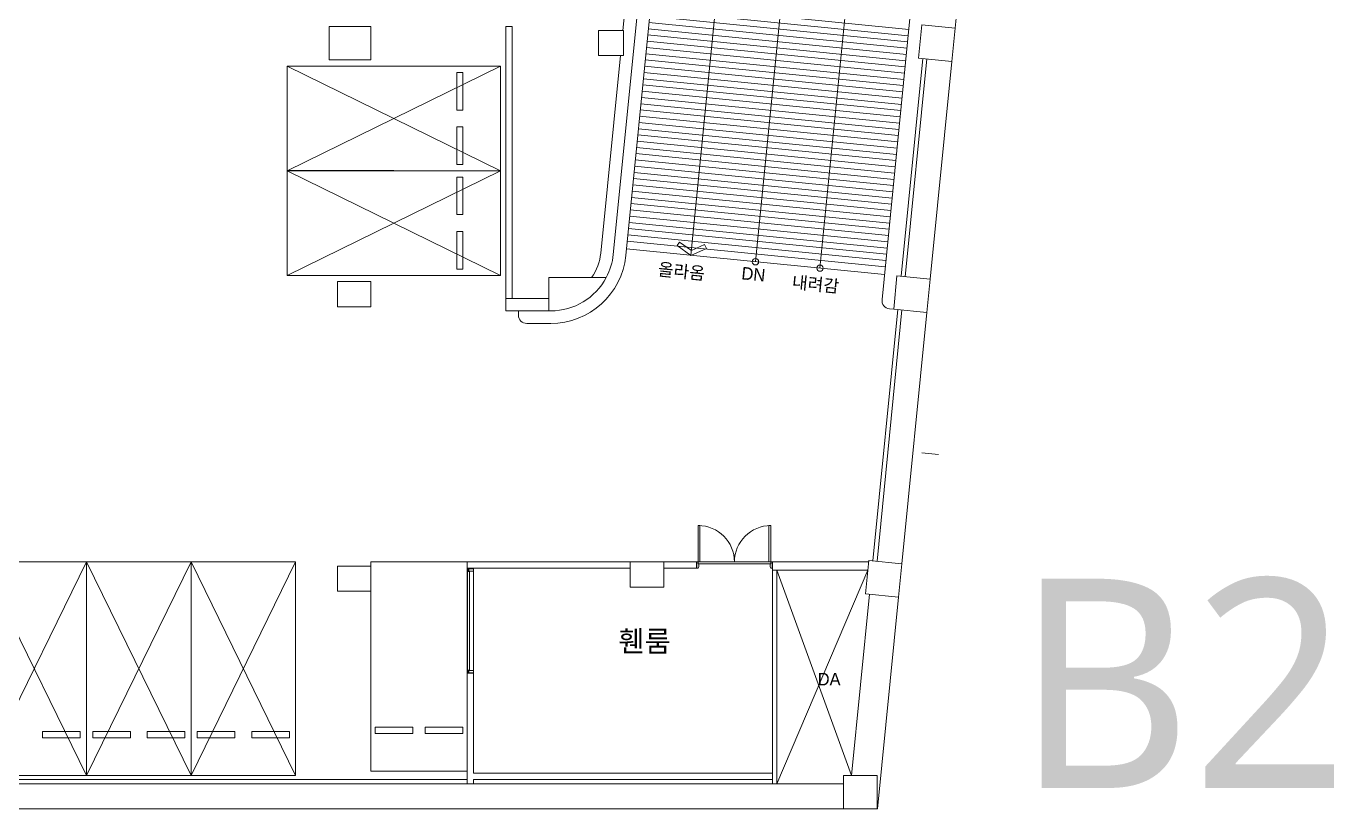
# Model space of a CAD drawing. Header units: millimetres. Extents: x 43806 to 399860, y -65551 to 59129.
# Drawn here: x 184112 to 215372, y 2679 to 21384 of the extents above; entities that cross this region are included whole.
import ezdxf
from ezdxf.enums import TextEntityAlignment as Align

# ---------------------------------------------------------------- set-up
doc = ezdxf.new("R2010")
doc.units = ezdxf.units.MM
doc.header["$LTSCALE"] = 400
doc.header["$MEASUREMENT"] = 0
doc.layers.add('A', color=8, linetype='CONTINUOUS', lineweight=0)
doc.layers.add('만공차등 배관', color=4, linetype='CONTINUOUS')
doc.styles.add('CS', font='', dxfattribs={"height": 300})
doc.styles.add('맑은고딕', font='')
doc.styles.get('CS').set_extended_font_data('HYwulM')
doc.styles.get('맑은고딕').set_extended_font_data('Malgun Gothic')

msp = doc.modelspace()

# ---------------------------------------------------------------- linework, layer by layer
at = {"layer": 'A', "ltscale": 2}
for p, q in [((200401, 38594), (198146, 15930)), ((200700, 38574), (198445, 15901)), ((206887, 38131), (204571, 14849)), ((199312, 30679), (198377, 21279)), ((206322, 21337), (207237, 30541)), ((199044, 21919), (205213, 21306)), ((199014, 21621), (205184, 21007)), ((199029, 21770), (205198, 21156)), ((191354, 21379), (192354, 21379)), ((191354, 20579), (191354, 21379)), ((192354, 21379), (192354, 20579)), ((195579, 21379), (195579, 14879)), ((195729, 21379), (195579, 21379)), ((195729, 21379), (195729, 14879)), ((197794, 21279), (198394, 21279)), ((197794, 20679), (197794, 21279)), ((198394, 21279), (198394, 20679)), ((198984, 21322), (205154, 20709)), ((198999, 21472), (205169, 20858)), ((198955, 21024), (205124, 20410)), ((198969, 21173), (205139, 20559)), ((198394, 20679), (197794, 20679)), ((198317, 20679), (197848, 15960)), ((198925, 20725), (205094, 20112)), ((198940, 20875), (205109, 20261)), ((192354, 20579), (191354, 20579)), ((198895, 20427), (205065, 19813)), ((198910, 20576), (205080, 19962)), ((205028, 15407), (205546, 20611)), ((205128, 15397), (205646, 20601)), ((205725, 15337), (206243, 20541)), ((198866, 20128), (205035, 19515)), ((198880, 20278), (205050, 19664)), ((198836, 19830), (205005, 19216)), ((198851, 19979), (205020, 19365)), ((198791, 19382), (204961, 18768)), ((198806, 19531), (204976, 18918)), ((198821, 19680), (204991, 19067)), ((198762, 19083), (204931, 18470)), ((198776, 19233), (204946, 18619)), ((198732, 18785), (204901, 18171)), ((198747, 18934), (204916, 18320)), ((198702, 18486), (204872, 17873)), ((198717, 18636), (204887, 18022)), ((198673, 18188), (204842, 17574)), ((198687, 18337), (204857, 17723)), ((198643, 17889), (204812, 17276)), ((198658, 18039), (204827, 17425)), ((198613, 17591), (204783, 16977)), ((198628, 17740), (204798, 17126)), ((198583, 17292), (204753, 16679)), ((198598, 17442), (204768, 16828)), ((198554, 16994), (204723, 16380)), ((198569, 17143), (204738, 16529)), ((198524, 16695), (204694, 16082)), ((198539, 16844), (204708, 16231)), ((198494, 16397), (204664, 15783)), ((198509, 16546), (204679, 15932)), ((198461, 16060), (204630, 15446)), ((198479, 16247), (204649, 15634)), ((197981, 15379), (196609, 15379)), ((196609, 15379), (196609, 14579)), ((191554, 15279), (192354, 15279)), ((191554, 14679), (191554, 15279)), ((192354, 15279), (192354, 14679)), ((196609, 14879), (195579, 14879)), ((195579, 14579), (195579, 14879)), ((192354, 14679), (191554, 14679)), ((196609, 14579), (195579, 14579)), ((195879, 14579), (195879, 14479)), ((196609, 14579), (196654, 14579)), ((204352, 8607), (204949, 14611)), ((204452, 8597), (205049, 14601)), ((204850, 14621), (204750, 14630)), ((205049, 8537), (205646, 14541)), ((196654, 14279), (196079, 14279)), ((205924, 11147), (205526, 11186)), ((191554, 8479), (192354, 8479)), ((191554, 7879), (191554, 8479)), ((192354, 8479), (192354, 7879)), ((194654, 8579), (194654, 8419)), ((194654, 8579), (198554, 8579)), ((199354, 8579), (198554, 8579)), ((198554, 8579), (198554, 7979)), ((199354, 8579), (200134, 8579)), ((199354, 7979), (199354, 8579)), ((200134, 8429), (200134, 8579)), ((201954, 8579), (204249, 8579)), ((201954, 8579), (201954, 8379)), ((194654, 8429), (198554, 8429)), ((199354, 8429), (200134, 8429)), ((201954, 8379), (204229, 8379)), ((201954, 8379), (201954, 3279)), ((202054, 8379), (202054, 3279)), ((192354, 7879), (191554, 7879)), ((198554, 7979), (199354, 7979)), ((203842, 3479), (204273, 7811)), ((204466, 2679), (204969, 7741)), ((194654, 5919), (194654, 3279)), ((194804, 5919), (194804, 3529)), ((194804, 3529), (201954, 3529)), ((203654, 3479), (204454, 3479)), ((203654, 2679), (203654, 3479)), ((204454, 3479), (204454, 2679)), ((139920, 3279), (203654, 3279)), ((158754, 3379), (194654, 3379)), ((194804, 3379), (201954, 3379)), ((194804, 3379), (194804, 3279)), ((139421, 2679), (203654, 2679)), ((204454, 2679), (203654, 2679)), ((204454, 2679), (204466, 2679))]:
    msp.add_line(p, q, dxfattribs=at)
at = {"layer": 'A'}
for p, q in [((204398, 28773), (203088, 15600)), ((201269, 28632), (200003, 15907)), ((190354, 17929), (195454, 20429)), ((190354, 20429), (195454, 17929)), ((190354, 17929), (190354, 20429)), ((190354, 20429), (195454, 20429)), ((195454, 20429), (195454, 17929)), ((194404, 20279), (194404, 19379)), ((194554, 20279), (194404, 20279)), ((194554, 19379), (194554, 20279)), ((194404, 19379), (194554, 19379)), ((194404, 18079), (194404, 18979)), ((194404, 18979), (194554, 18979)), ((194554, 18979), (194554, 18079)), ((195454, 17929), (190354, 17929)), ((190354, 15429), (195454, 17929)), ((190354, 17929), (195454, 15429)), ((190354, 15429), (190354, 17929)), ((190354, 17929), (195454, 17929)), ((194554, 18079), (194404, 18079)), ((195454, 17929), (195454, 15429)), ((194404, 17779), (194404, 16879)), ((194554, 17779), (194404, 17779)), ((194554, 16879), (194554, 17779)), ((194404, 16879), (194554, 16879)), ((194404, 15579), (194404, 16479)), ((194404, 16479), (194554, 16479)), ((194554, 16479), (194554, 15579)), ((199674, 16141), (199732, 16222)), ((200003, 15907), (199674, 16141)), ((199732, 16222), (200015, 16021)), ((200372, 16071), (200003, 15907)), ((200015, 16021), (200331, 16163)), ((200331, 16163), (200372, 16071)), ((195454, 15429), (190354, 15429)), ((194554, 15579), (194404, 15579)), ((200219, 9449), (200174, 9449)), ((200174, 9449), (200174, 8579)), ((200219, 8579), (200219, 9449)), ((201869, 8579), (201869, 9449)), ((201869, 9449), (201914, 9449)), ((201914, 9449), (201914, 8579)), ((183054, 8579), (185554, 3479)), ((185554, 8579), (183054, 3479)), ((183054, 8579), (185554, 8579)), ((185554, 8579), (185554, 3479)), ((185554, 8579), (188054, 3479)), ((188054, 8579), (185554, 3479)), ((185554, 3479), (185554, 8579)), ((185554, 8579), (188054, 8579)), ((188054, 8579), (188054, 3479)), ((188054, 8579), (190554, 3479)), ((190554, 8579), (188054, 3479)), ((188054, 3479), (188054, 8579)), ((188054, 8579), (190554, 8579)), ((190554, 8579), (190554, 3479)), ((194654, 8579), (192354, 8579)), ((192354, 8579), (192354, 3579)), ((194654, 3579), (194654, 8579)), ((200144, 8579), (200144, 8579)), ((200144, 8579), (200174, 8579)), ((200144, 8429), (200144, 8579)), ((200174, 8579), (201914, 8579)), ((200174, 8579), (200219, 8579)), ((200174, 8579), (200174, 8534)), ((200174, 8534), (200189, 8534)), ((200189, 8474), (200174, 8429)), ((201899, 8534), (200189, 8534)), ((200189, 8534), (200189, 8474)), ((201914, 8579), (201869, 8579)), ((201914, 8534), (201899, 8534)), ((201899, 8534), (201899, 8474)), ((201899, 8474), (201914, 8429)), ((201944, 8579), (201914, 8579)), ((201914, 8579), (201914, 8534)), ((201944, 8579), (201944, 8579)), ((201944, 8429), (201944, 8579)), ((194661, 8419), (194654, 8419)), ((194654, 8419), (194654, 8359)), ((194654, 8359), (194654, 5989)), ((194654, 8359), (194661, 8359)), ((194656, 8391), (194656, 8411)), ((194656, 8411), (194658, 8411)), ((194656, 8367), (194656, 8386)), ((194658, 8367), (194656, 8367)), ((194666, 8390), (194657, 8390)), ((194657, 8387), (194666, 8387)), ((194658, 8417), (194659, 8417)), ((194658, 8416), (194662, 8416)), ((194659, 8414), (194658, 8414)), ((194658, 8411), (194658, 8413)), ((194658, 8413), (194658, 8413)), ((194658, 8365), (194658, 8367)), ((194658, 8365), (194658, 8365)), ((194659, 8360), (194658, 8360)), ((194659, 8417), (194659, 8417)), ((194659, 8417), (194661, 8417)), ((194659, 8411), (194659, 8414)), ((194664, 8411), (194659, 8411)), ((194661, 8360), (194659, 8361)), ((194659, 8361), (194659, 8360)), ((194661, 8417), (194661, 8419)), ((194662, 8366), (194661, 8366)), ((194661, 8366), (194661, 8359)), ((194661, 8359), (194661, 8360)), ((194661, 8359), (194668, 8359)), ((194662, 8416), (194662, 8419)), ((194662, 8419), (194664, 8419)), ((194662, 8361), (194662, 8366)), ((194668, 8360), (194663, 8360)), ((194665, 8420), (194664, 8419)), ((194664, 8419), (194664, 8419)), ((194664, 8417), (194664, 8418)), ((194664, 8418), (194664, 8418)), ((194664, 8418), (194665, 8418)), ((194666, 8416), (194664, 8417)), ((194664, 8417), (194664, 8417)), ((194664, 8411), (194665, 8411)), ((194678, 8359), (194664, 8359)), ((194664, 8359), (194664, 8344)), ((194664, 8344), (194664, 6004)), ((194664, 8344), (194668, 8344)), ((194666, 8421), (194665, 8422)), ((194665, 8422), (194665, 8421)), ((194665, 8421), (194665, 8420)), ((194665, 8418), (194666, 8420)), ((194665, 8414), (194665, 8415)), ((194665, 8415), (194665, 8415)), ((194665, 8415), (194666, 8415)), ((194666, 8414), (194665, 8414)), ((194665, 8412), (194665, 8413)), ((194665, 8413), (194666, 8413)), ((194665, 8410), (194665, 8412)), ((194665, 8412), (194665, 8412)), ((194665, 8411), (194665, 8410)), ((194665, 8353), (194665, 8357)), ((194665, 8357), (194678, 8357)), ((194708, 8353), (194665, 8353)), ((194665, 8345), (194665, 8351)), ((194665, 8351), (194708, 8351)), ((194668, 8345), (194665, 8345)), ((194666, 8420), (194666, 8421)), ((194666, 8421), (194666, 8421)), ((194692, 8419), (194666, 8419)), ((194666, 8419), (194666, 8399)), ((194666, 8415), (194666, 8416)), ((194666, 8416), (194666, 8416)), ((194666, 8416), (194666, 8416)), ((194666, 8413), (194666, 8414)), ((194666, 8413), (194666, 8413)), ((194666, 8413), (194666, 8413)), ((194666, 8399), (194692, 8399)), ((194690, 8418), (194667, 8418)), ((194667, 8418), (194667, 8400)), ((194667, 8400), (194690, 8400)), ((194667, 8386), (194667, 8386)), ((194679, 8392), (194668, 8392)), ((194668, 8385), (194679, 8385)), ((194668, 8359), (194668, 8360)), ((194668, 8344), (194668, 8345)), ((194669, 8387), (194669, 8390)), ((194669, 8390), (194679, 8390)), ((194679, 8387), (194669, 8387)), ((194669, 8361), (194671, 8363)), ((194669, 8351), (194669, 8361)), ((194669, 8361), (194672, 8360)), ((194669, 8359), (194672, 8358)), ((194669, 8357), (194672, 8356)), ((194669, 8354), (194672, 8354)), ((194669, 8352), (194672, 8352)), ((194669, 8351), (194673, 8351)), ((194691, 8390), (194670, 8390)), ((194670, 8387), (194691, 8387)), ((194670, 8360), (194672, 8359)), ((194670, 8358), (194672, 8357)), ((194670, 8355), (194672, 8355)), ((194670, 8353), (194672, 8353)), ((194670, 8350), (194670, 8349)), ((194671, 8392), (194675, 8392)), ((194671, 8365), (194671, 8347)), ((194671, 8363), (194672, 8361)), ((194671, 8350), (194671, 8350)), ((194671, 8350), (194671, 8349)), ((194671, 8350), (194671, 8349)), ((194672, 8394), (194672, 8394)), ((194672, 8392), (194672, 8383)), ((194672, 8391), (194674, 8392)), ((194672, 8390), (194675, 8391)), ((194672, 8389), (194674, 8390)), ((194672, 8388), (194675, 8389)), ((194672, 8387), (194674, 8388)), ((194672, 8386), (194675, 8387)), ((194672, 8385), (194674, 8386)), ((194672, 8384), (194675, 8385)), ((194672, 8383), (194673, 8381)), ((194672, 8383), (194674, 8383)), ((194672, 8351), (194672, 8361)), ((194672, 8350), (194672, 8349)), ((194673, 8379), (194673, 8396)), ((194673, 8394), (194674, 8394)), ((194673, 8394), (194673, 8394)), ((194673, 8381), (194675, 8383)), ((194674, 8394), (194674, 8394)), ((194674, 8394), (194674, 8394)), ((194675, 8392), (194675, 8383)), ((194678, 8357), (194678, 8359)), ((194679, 8390), (194679, 8392)), ((194679, 8385), (194679, 8387)), ((194690, 8400), (194690, 8418)), ((194692, 8399), (194692, 8419)), ((194804, 8419), (194692, 8419)), ((194692, 8419), (194692, 8391)), ((194692, 8386), (194692, 8359)), ((194692, 8359), (194804, 8359)), ((194694, 8416), (194694, 8362)), ((194801, 8417), (194695, 8417)), ((194695, 8361), (194801, 8361)), ((194709, 8359), (194695, 8359)), ((194695, 8359), (194695, 8357)), ((194695, 8357), (194708, 8357)), ((194708, 8345), (194705, 8345)), ((194705, 8345), (194705, 8344)), ((194705, 8344), (194709, 8344)), ((194708, 8357), (194708, 8353)), ((194708, 8351), (194708, 8345)), ((194709, 8344), (194709, 8359)), ((194709, 8344), (194709, 5989)), ((194802, 8362), (194802, 8416)), ((194804, 8359), (194804, 8419)), ((194804, 8359), (194804, 5989)), ((200174, 8429), (200144, 8429)), ((200174, 8429), (200174, 8429)), ((201914, 8429), (201914, 8429)), ((201914, 8429), (201944, 8429)), ((202054, 3279), (204229, 8379)), ((202054, 8379), (203842, 3479)), ((194654, 5929), (194654, 5989)), ((194654, 5989), (194661, 5989)), ((194658, 5981), (194656, 5981)), ((194656, 5981), (194656, 5961)), ((194656, 5956), (194656, 5937)), ((194657, 5960), (194666, 5960)), ((194666, 5957), (194657, 5957)), ((194659, 5987), (194658, 5987)), ((194658, 5983), (194658, 5983)), ((194658, 5983), (194658, 5981)), ((194661, 5987), (194659, 5987)), ((194659, 5987), (194659, 5987)), ((194661, 5981), (194661, 5989)), ((194661, 5989), (194668, 5989)), ((194661, 5989), (194661, 5987)), ((194662, 5981), (194661, 5981)), ((194662, 5987), (194662, 5981)), ((194668, 5988), (194663, 5988)), ((194664, 5989), (194664, 6004)), ((194664, 6004), (194668, 6004)), ((194678, 5989), (194664, 5989)), ((194668, 6003), (194665, 6003)), ((194665, 6003), (194665, 5997)), ((194665, 5997), (194708, 5997)), ((194708, 5995), (194665, 5995)), ((194665, 5995), (194665, 5991)), ((194665, 5991), (194678, 5991)), ((194666, 5949), (194692, 5949)), ((194666, 5929), (194666, 5949)), ((194667, 5961), (194667, 5961)), ((194667, 5930), (194667, 5948)), ((194667, 5948), (194690, 5948)), ((194668, 6004), (194668, 6003)), ((194668, 5989), (194668, 5988)), ((194668, 5962), (194679, 5962)), ((194679, 5955), (194668, 5955)), ((194669, 5997), (194673, 5997)), ((194669, 5997), (194669, 5987)), ((194669, 5996), (194672, 5996)), ((194669, 5993), (194672, 5994)), ((194669, 5991), (194672, 5992)), ((194669, 5989), (194672, 5990)), ((194669, 5987), (194672, 5988)), ((194669, 5987), (194671, 5985)), ((194679, 5960), (194669, 5960)), ((194669, 5960), (194669, 5957)), ((194669, 5957), (194679, 5957)), ((194670, 5998), (194670, 5999)), ((194670, 5995), (194672, 5995)), ((194670, 5993), (194672, 5993)), ((194670, 5990), (194672, 5991)), ((194670, 5988), (194672, 5989)), ((194670, 5960), (194691, 5960)), ((194691, 5957), (194670, 5957)), ((194671, 5983), (194671, 6001)), ((194671, 5998), (194671, 5999)), ((194671, 5998), (194671, 5999)), ((194671, 5998), (194671, 5998)), ((194671, 5985), (194672, 5987)), ((194671, 5955), (194675, 5955)), ((194672, 5998), (194672, 5999)), ((194672, 5997), (194672, 5987)), ((194672, 5965), (194673, 5967)), ((194672, 5955), (194672, 5965)), ((194672, 5965), (194674, 5965)), ((194672, 5964), (194675, 5963)), ((194672, 5963), (194674, 5962)), ((194672, 5962), (194675, 5961)), ((194672, 5961), (194674, 5960)), ((194672, 5960), (194675, 5959)), ((194672, 5959), (194674, 5958)), ((194672, 5958), (194675, 5957)), ((194672, 5957), (194674, 5956)), ((194672, 5954), (194672, 5954)), ((194673, 5969), (194673, 5952)), ((194673, 5967), (194675, 5965)), ((194673, 5954), (194674, 5954)), ((194673, 5954), (194673, 5954)), ((194674, 5954), (194674, 5954)), ((194674, 5954), (194674, 5954)), ((194675, 5955), (194675, 5965)), ((194678, 5991), (194678, 5989)), ((194679, 5962), (194679, 5960)), ((194679, 5957), (194679, 5955)), ((194690, 5948), (194690, 5930)), ((194692, 5961), (194692, 5989)), ((194692, 5989), (194804, 5989)), ((194692, 5929), (194692, 5956)), ((194692, 5949), (194692, 5929)), ((194694, 5932), (194694, 5986)), ((194695, 5989), (194695, 5991)), ((194695, 5991), (194708, 5991)), ((194709, 5989), (194695, 5989)), ((194695, 5987), (194801, 5987)), ((194705, 6003), (194705, 6004)), ((194705, 6004), (194709, 6004)), ((194708, 6003), (194705, 6003)), ((194708, 5997), (194708, 6003)), ((194708, 5991), (194708, 5995)), ((194709, 6004), (194709, 5989)), ((194802, 5986), (194802, 5932)), ((194804, 5989), (194804, 5929)), ((194661, 5929), (194654, 5929)), ((194804, 5919), (194654, 5919)), ((194656, 5937), (194658, 5937)), ((194658, 5937), (194658, 5935)), ((194658, 5935), (194658, 5935)), ((194659, 5934), (194658, 5934)), ((194658, 5931), (194662, 5931)), ((194658, 5930), (194659, 5930)), ((194664, 5937), (194659, 5937)), ((194659, 5937), (194659, 5934)), ((194659, 5930), (194659, 5931)), ((194659, 5931), (194661, 5930)), ((194661, 5930), (194661, 5929)), ((194662, 5931), (194662, 5929)), ((194662, 5929), (194664, 5929)), ((194664, 5937), (194665, 5937)), ((194666, 5932), (194664, 5931)), ((194664, 5931), (194664, 5931)), ((194664, 5931), (194664, 5930)), ((194664, 5930), (194664, 5930)), ((194664, 5930), (194665, 5930)), ((194664, 5929), (194664, 5928)), ((194665, 5927), (194664, 5928)), ((194665, 5937), (194665, 5938)), ((194665, 5938), (194665, 5936)), ((194665, 5936), (194665, 5936)), ((194665, 5936), (194665, 5935)), ((194665, 5935), (194666, 5935)), ((194666, 5934), (194665, 5934)), ((194665, 5934), (194665, 5933)), ((194665, 5933), (194665, 5933)), ((194665, 5933), (194666, 5933)), ((194665, 5930), (194666, 5928)), ((194665, 5926), (194665, 5927)), ((194666, 5926), (194665, 5926)), ((194665, 5926), (194665, 5926)), ((194666, 5935), (194666, 5935)), ((194666, 5935), (194666, 5934)), ((194666, 5934), (194666, 5934)), ((194666, 5933), (194666, 5932)), ((194666, 5932), (194666, 5932)), ((194666, 5932), (194666, 5932)), ((194692, 5929), (194666, 5929)), ((194666, 5928), (194666, 5927)), ((194666, 5927), (194666, 5926)), ((194690, 5930), (194667, 5930)), ((194804, 5929), (194692, 5929)), ((194801, 5931), (194695, 5931)), ((185404, 4529), (184504, 4529)), ((184504, 4529), (184504, 4379)), ((184504, 4379), (185404, 4379)), ((185404, 4379), (185404, 4529)), ((185704, 4529), (186604, 4529)), ((185704, 4379), (185704, 4529)), ((186604, 4379), (185704, 4379)), ((186604, 4529), (186604, 4379)), ((187904, 4529), (187004, 4529)), ((187004, 4529), (187004, 4379)), ((187004, 4379), (187904, 4379)), ((187904, 4379), (187904, 4529)), ((188204, 4529), (189104, 4529)), ((188204, 4379), (188204, 4529)), ((189104, 4379), (188204, 4379)), ((189104, 4529), (189104, 4379)), ((190404, 4529), (189504, 4529)), ((189504, 4529), (189504, 4379)), ((189504, 4379), (190404, 4379)), ((190404, 4379), (190404, 4529)), ((192454, 4629), (193354, 4629)), ((192454, 4479), (192454, 4629)), ((193354, 4479), (192454, 4479)), ((193354, 4629), (193354, 4479)), ((194554, 4629), (193654, 4629)), ((193654, 4629), (193654, 4479)), ((193654, 4479), (194554, 4479)), ((194554, 4479), (194554, 4629)), ((185554, 3479), (183054, 3479)), ((188054, 3479), (185554, 3479)), ((190554, 3479), (188054, 3479)), ((192354, 3579), (194654, 3579))]:
    msp.add_line(p, q, dxfattribs=at)
at = {"layer": 'A', "ltscale": 30}
msp.add_line((202809, 28454), (201546, 15753), dxfattribs=at)
at = {"layer": 'A', "ltscale": 4}
for p, q in [((205447, 20621), (205526, 21417)), ((205526, 21417), (206322, 21337)), ((206322, 21337), (206243, 20541)), ((206243, 20541), (205447, 20621)), ((204850, 14621), (204929, 15417)), ((204929, 15417), (205725, 15337)), ((205725, 15337), (205646, 14541)), ((205646, 14541), (204850, 14621)), ((204173, 7821), (204253, 8617)), ((204253, 8617), (205049, 8537)), ((205049, 8537), (204969, 7741)), ((204969, 7741), (204173, 7821))]:
    msp.add_line(p, q, dxfattribs=at)
at = {"layer": 'A', "ltscale": 30}
msp.add_circle((201546, 15753), 75, dxfattribs=at)
at = {"layer": 'A'}
msp.add_circle((203088, 15600), 75, dxfattribs=at)
at = {"layer": 'A', "ltscale": 2}
for centre, radius, start, end in [((196654, 16079), 1200, 324.3147, 354.3194), ((196654, 16079), 1800, 270, 354.3194), ((196654, 16079), 1500, 332.1819, 354.3194), ((196654, 16079), 1500, 270, 332.1819), ((204770, 14829), 200, 174.3194, 264.3194), ((196079, 14479), 200, 180, 270)]:
    msp.add_arc(centre, radius, start, end, dxfattribs=at)
at = {"layer": 'A'}
for centre, radius, start, end in [((200174, 8579), 870, 0, 90), ((201914, 8579), 870, 90, 180), ((194650, 8346), 13.8, 13.4137, 76.5863), ((194658, 8415), 2.4, 90, 270), ((194658, 8363), 2.4, 90, 270), ((194658, 8415), 1.4, 90, 270), ((194657, 8391), 1, 180, 270), ((194657, 8386), 1, 90, 180), ((194663, 8361), 1, 180, 270), ((194666, 8391), 1, 270, 0), ((194666, 8386), 1, 0, 90), ((194668, 8391), 1, 90, 180), ((194668, 8386), 1, 180, 270), ((194670, 8389), 1.5, 90, 270), ((194691, 8391), 1, 270, 0), ((194691, 8386), 1, 0, 90), ((194695, 8416), 1, 90, 180), ((194695, 8362), 1, 180, 270), ((194801, 8416), 1, 0, 90), ((194801, 8362), 1, 270, 0), ((194650, 6002), 13.8, 283.4137, 346.5863), ((194658, 5985), 2.4, 90, 270), ((194657, 5961), 1, 180, 270), ((194657, 5956), 1, 90, 180), ((194663, 5987), 1, 90, 180), ((194666, 5961), 1, 270, 0), ((194666, 5956), 1, 0, 90), ((194668, 5961), 1, 90, 180), ((194668, 5956), 1, 180, 270), ((194670, 5959), 1.5, 90, 270), ((194691, 5961), 1, 270, 0), ((194691, 5956), 1, 0, 90), ((194695, 5986), 1, 90, 180), ((194801, 5986), 1, 0, 90), ((194658, 5933), 2.4, 90, 270), ((194658, 5933), 1.4, 90, 270), ((194695, 5932), 1, 180, 270), ((194801, 5932), 1, 270, 0)]:
    msp.add_arc(centre, radius, start, end, dxfattribs=at)
at = {"layer": 'A', "extrusion": (0, 0, -1)}
for centre, major_axis, start_param, end_param in [((194671, 8352), (-1.78, 1.78), 2.663335, 5.190647), ((194669, 8351), (-0.152, 0.152), 5.190647, 7.068583), ((194671, 8351), (1.52, 1.52), 2.523643, 2.943192), ((194673, 8392), (1.73, 1.73), 4.234131, 6.761443), ((194671, 8393), (0.148, 0.148), 2.356194, 4.234131), ((194671, 8351), (1.52, 1.52), 1.769197, 2.188746), ((194673, 8392), (-1.48, 1.48), 0.198401, 0.61795), ((194673, 8351), (-0.152, 0.152), 0.785398, 2.663335), ((194673, 8392), (-1.48, 1.48), 0.952846, 1.372396), ((194675, 8393), (0.148, 0.148), 0.478258, 2.356194)]:
    msp.add_ellipse(centre, major_axis=major_axis, ratio=1, start_param=start_param, end_param=end_param, dxfattribs=at)
at = {"layer": 'A'}
for centre, major_axis, start_param, end_param in [((194671, 5996), (1.78, 1.78), 5.804927, 8.33224), ((194669, 5997), (0.152, 0.152), 2.049054, 3.926991), ((194671, 5997), (-1.52, 1.52), -0.61795, -0.198401), ((194671, 5997), (-1.52, 1.52), -1.372396, -0.952846), ((194673, 5956), (-1.73, 1.73), 1.092538, 3.619851), ((194671, 5955), (-0.148, 0.148), -0.785398, 1.092538), ((194673, 5956), (1.48, 1.48), 3.339993, 3.759543), ((194673, 5997), (0.152, 0.152), 3.926991, 5.804927), ((194673, 5956), (1.48, 1.48), 4.094439, 4.513988), ((194675, 5955), (-0.148, 0.148), 3.619851, 5.497787)]:
    msp.add_ellipse(centre, major_axis=major_axis, ratio=1, start_param=start_param, end_param=end_param, dxfattribs=at)
at = {"layer": '만공차등 배관', "linetype": 'Continuous', "ltscale": 2}
msp.add_lwpolyline([(192904, 17926), (190354, 17926)], dxfattribs=at)

# ---------------------------------------------------------------- texts
at = {"layer": 'A', "style": 'CS'}
for s, p in [('올라옴', (199201, 15432)), ('DN', (201201, 15335)), ('내려감', (202407, 15126))]:
    msp.add_text(s, height=300, rotation=354.3194, dxfattribs=at).set_placement(p)
at = {"layer": 'A'}
for s, height, style, p in [('B2', 5000, '맑은고딕', (211732, 3179)), ('휀룸', 500, 'CS', (198896, 6435)), ('DA', 300, 'CS', (203307, 5629))]:
    msp.add_text(s, height=height, dxfattribs=dict(at, style=style)).set_placement(p, align=Align.CENTER)

doc.saveas('drawing.dxf')
